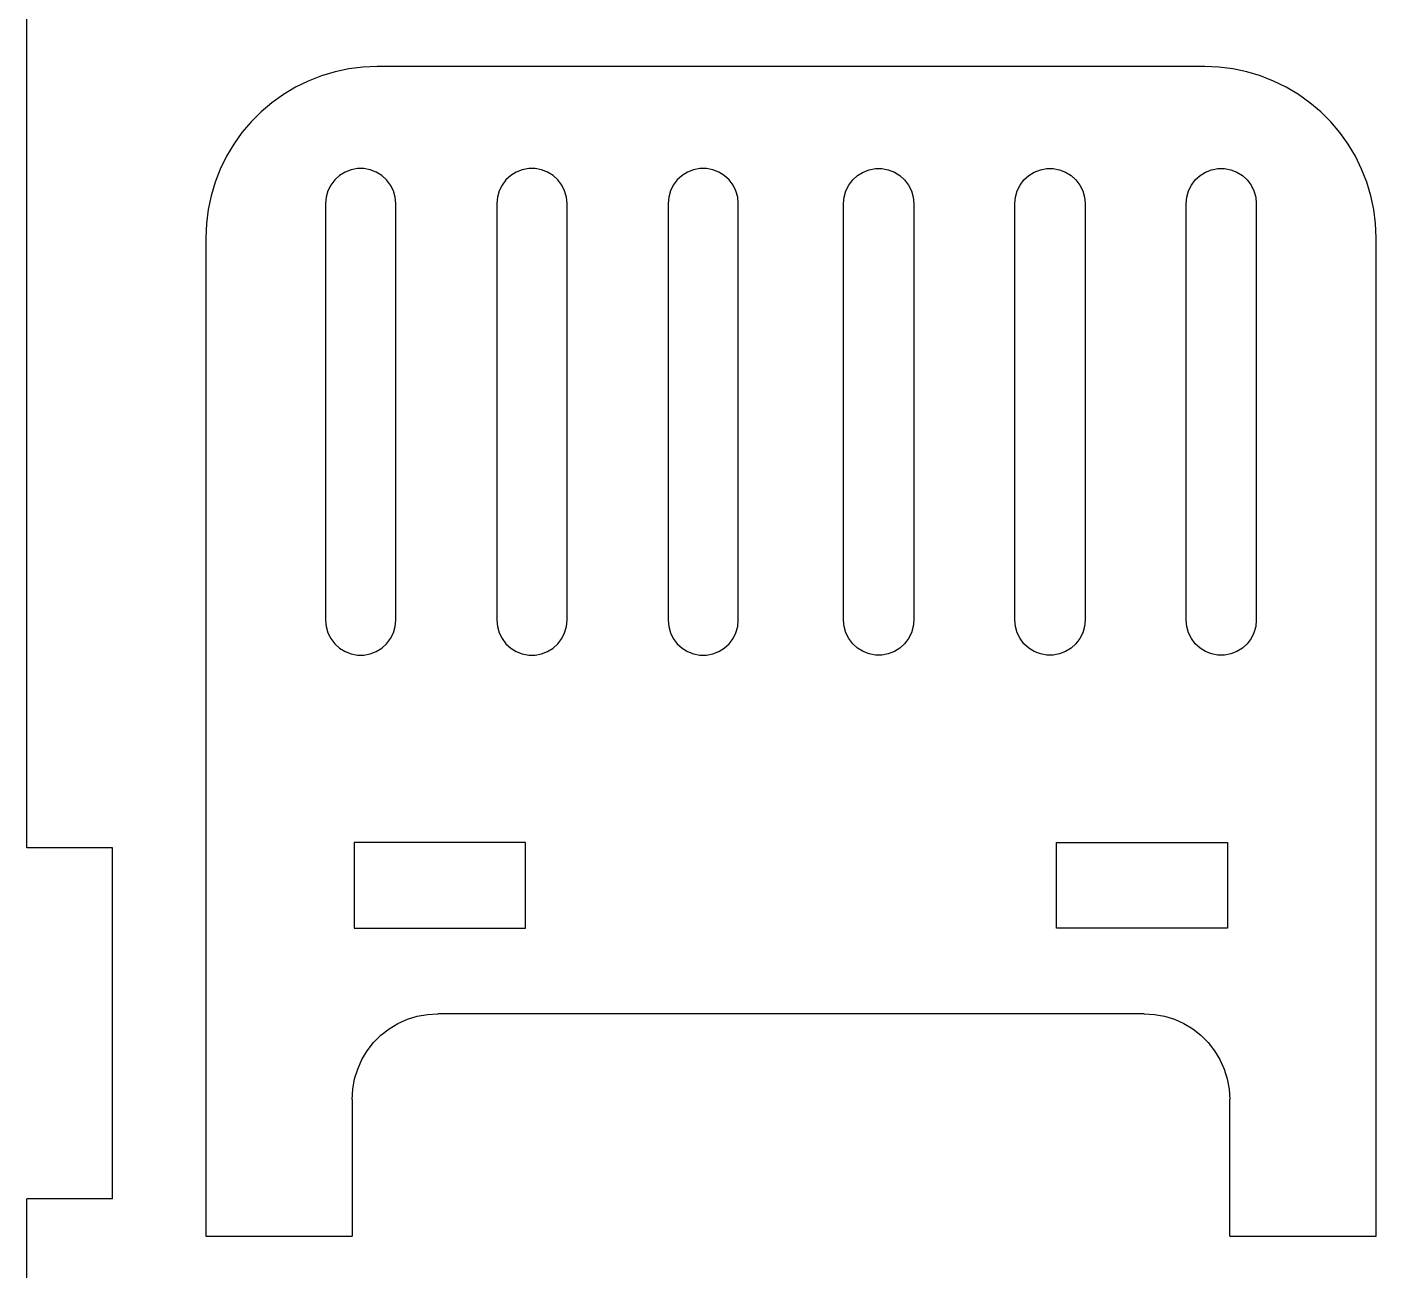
# Model space of a CAD drawing. Header units: millimetres. Extents: x -3928 to -434, y -548 to 1409.
# Drawn here: x -3723.4 to -3644.6, y 1122.9 to 1195.5 of the extents above; entities that cross this region are included whole.
import ezdxf

# ---------------------------------------------------------------- set-up
doc = ezdxf.new("R2010")
doc.units = ezdxf.units.MM
doc.header["$MEASUREMENT"] = 0
doc.layers.add('layer 1', color=7, linetype='Continuous')

msp = doc.modelspace()

# ---------------------------------------------------------------- linework, layer by layer
at = {"layer": 'layer 1', "color": 1, "lineweight": 25}
for points in [[(-3723.4238, 1147.5443), (-3723.4238, 1147.5443), (-3723.4238, 1209.0441), (-3723.4238, 1209.0441)], [(-3654.6452, 1193.1854), (-3654.6452, 1193.1854), (-3702.9786, 1193.1854), (-3702.9786, 1193.1854)], [(-3705.9867, 1185.1854), (-3705.9867, 1185.1854), (-3705.9867, 1160.8522), (-3705.9867, 1160.8522)], [(-3701.8867, 1160.8522), (-3701.8867, 1160.8522), (-3701.8867, 1185.1854), (-3701.8867, 1185.1854)], [(-3695.9868, 1185.1854), (-3695.9868, 1185.1854), (-3695.9868, 1160.8522), (-3695.9868, 1160.8522)], [(-3691.8869, 1160.8522), (-3691.8869, 1160.8522), (-3691.8869, 1185.1854), (-3691.8869, 1185.1854)], [(-3685.9867, 1185.1854), (-3685.9867, 1185.1854), (-3685.9867, 1160.8522), (-3685.9867, 1160.8522)], [(-3681.8867, 1160.8522), (-3681.8867, 1160.8522), (-3681.8867, 1185.1854), (-3681.8867, 1185.1854)], [(-3675.7367, 1160.8522), (-3675.7367, 1160.8522), (-3675.7367, 1185.1854), (-3675.7367, 1185.1854)], [(-3671.6367, 1185.1854), (-3671.6367, 1185.1854), (-3671.6367, 1160.8522), (-3671.6367, 1160.8522)], [(-3665.7369, 1160.8522), (-3665.7369, 1160.8522), (-3665.7369, 1185.1854), (-3665.7369, 1185.1854)], [(-3661.6369, 1185.1854), (-3661.6369, 1185.1854), (-3661.6369, 1160.8522), (-3661.6369, 1160.8522)], [(-3655.7367, 1160.8522), (-3655.7367, 1160.8522), (-3655.7367, 1185.1854), (-3655.7367, 1185.1854)], [(-3651.6367, 1185.1854), (-3651.6367, 1185.1854), (-3651.6367, 1160.8522), (-3651.6367, 1160.8522)], [(-3712.9784, 1183.1855), (-3712.9784, 1183.1855), (-3712.9784, 1124.8519), (-3712.9784, 1124.8519)], [(-3644.645, 1124.8519), (-3644.645, 1124.8519), (-3644.645, 1183.1855), (-3644.645, 1183.1855)], [(-3704.3117, 1147.852), (-3704.3117, 1147.852), (-3704.3117, 1142.8521), (-3704.3117, 1142.8521)], [(-3694.3119, 1147.852), (-3694.3119, 1147.852), (-3704.3117, 1147.852), (-3704.3117, 1147.852)], [(-3694.3119, 1142.8521), (-3694.3119, 1142.8521), (-3694.3119, 1147.852), (-3694.3119, 1147.852)], [(-3663.3119, 1147.852), (-3663.3119, 1147.852), (-3653.3117, 1147.852), (-3653.3117, 1147.852)], [(-3663.3119, 1142.8521), (-3663.3119, 1142.8521), (-3663.3119, 1147.852), (-3663.3119, 1147.852)], [(-3653.3117, 1147.852), (-3653.3117, 1147.852), (-3653.3117, 1142.8521), (-3653.3117, 1142.8521)], [(-3718.4238, 1147.5443), (-3718.4238, 1147.5443), (-3723.4238, 1147.5443), (-3723.4238, 1147.5443)], [(-3718.4238, 1127.0444), (-3718.4238, 1127.0444), (-3718.4238, 1147.5443), (-3718.4238, 1147.5443)], [(-3704.3117, 1142.8521), (-3704.3117, 1142.8521), (-3694.3119, 1142.8521), (-3694.3119, 1142.8521)], [(-3653.3117, 1142.8521), (-3653.3117, 1142.8521), (-3663.3119, 1142.8521), (-3663.3119, 1142.8521)], [(-3658.1867, 1137.8522), (-3658.1867, 1137.8522), (-3699.4367, 1137.8522), (-3699.4367, 1137.8522)], [(-3704.4366, 1132.8522), (-3704.4366, 1132.8522), (-3704.4366, 1124.8519), (-3704.4366, 1124.8519)], [(-3653.1868, 1124.8519), (-3653.1868, 1124.8519), (-3653.1868, 1132.8522), (-3653.1868, 1132.8522)], [(-3718.4238, 1127.0444), (-3718.4238, 1127.0444), (-3723.4238, 1127.0444), (-3723.4238, 1127.0444)], [(-3723.4238, 1065.5443), (-3723.4238, 1065.5443), (-3723.4238, 1127.0444), (-3723.4238, 1127.0444)], [(-3712.9784, 1124.8519), (-3712.9784, 1124.8519), (-3704.4366, 1124.8519), (-3704.4366, 1124.8519)], [(-3653.1868, 1124.8519), (-3653.1868, 1124.8519), (-3644.645, 1124.8519), (-3644.645, 1124.8519)]]:
    msp.add_open_spline(points, degree=3, dxfattribs=at)
for points, knots in [([(-3702.9786, 1193.1854), (-3702.9786, 1193.1854), (-3703.8041, 1193.1511), (-3703.8041, 1193.1511), (-3703.8041, 1193.1511), (-3703.8041, 1193.1511), (-3704.6243, 1193.0492), (-3704.6243, 1193.0492), (-3704.6243, 1193.0492), (-3704.6243, 1193.0492), (-3705.4332, 1192.8795), (-3705.4332, 1192.8795), (-3705.4332, 1192.8795), (-3705.4332, 1192.8795), (-3706.2255, 1192.6435), (-3706.2255, 1192.6435), (-3706.2255, 1192.6435), (-3706.2255, 1192.6435), (-3706.9953, 1192.3433), (-3706.9953, 1192.3433), (-3706.9953, 1192.3433), (-3706.9953, 1192.3433), (-3707.7379, 1191.9803), (-3707.7379, 1191.9803), (-3707.7379, 1191.9803), (-3707.7379, 1191.9803), (-3708.448, 1191.5569), (-3708.448, 1191.5569), (-3708.448, 1191.5569), (-3708.448, 1191.5569), (-3709.1204, 1191.0768), (-3709.1204, 1191.0768), (-3709.1204, 1191.0768), (-3709.1204, 1191.0768), (-3709.7512, 1190.5427), (-3709.7512, 1190.5427), (-3709.7512, 1190.5427), (-3709.7512, 1190.5427), (-3710.3357, 1189.9581), (-3710.3357, 1189.9581), (-3710.3357, 1189.9581), (-3710.3357, 1189.9581), (-3710.8698, 1189.3274), (-3710.8698, 1189.3274), (-3710.8698, 1189.3274), (-3710.8698, 1189.3274), (-3711.35, 1188.655), (-3711.35, 1188.655), (-3711.35, 1188.655), (-3711.35, 1188.655), (-3711.7729, 1187.9448), (-3711.7729, 1187.9448), (-3711.7729, 1187.9448), (-3711.7729, 1187.9448), (-3712.136, 1187.2022), (-3712.136, 1187.2022), (-3712.136, 1187.2022), (-3712.136, 1187.2022), (-3712.4365, 1186.4325), (-3712.4365, 1186.4325), (-3712.4365, 1186.4325), (-3712.4365, 1186.4325), (-3712.6725, 1185.6401), (-3712.6725, 1185.6401), (-3712.6725, 1185.6401), (-3712.6725, 1185.6401), (-3712.8419, 1184.8312), (-3712.8419, 1184.8312), (-3712.8419, 1184.8312), (-3712.8419, 1184.8312), (-3712.9442, 1184.0114), (-3712.9442, 1184.0114), (-3712.9442, 1184.0114), (-3712.9442, 1184.0114), (-3712.9784, 1183.1855), (-3712.9784, 1183.1855)], [0, 0, 0, 0, 0.05, 0.05, 0.05, 0.05, 0.1, 0.1, 0.1, 0.1, 0.15, 0.15, 0.15, 0.15, 0.2, 0.2, 0.2, 0.2, 0.25, 0.25, 0.25, 0.25, 0.3, 0.3, 0.3, 0.3, 0.35, 0.35, 0.35, 0.35, 0.4, 0.4, 0.4, 0.4, 0.45, 0.45, 0.45, 0.45, 0.5, 0.5, 0.5, 0.5, 0.55, 0.55, 0.55, 0.55, 0.6, 0.6, 0.6, 0.6, 0.65, 0.65, 0.65, 0.65, 0.7, 0.7, 0.7, 0.7, 0.75, 0.75, 0.75, 0.75, 0.8, 0.8, 0.8, 0.8, 0.85, 0.85, 0.85, 0.85, 0.9, 0.9, 0.9, 0.9, 1, 1, 1, 1]), ([(-3644.645, 1183.1855), (-3644.645, 1183.1855), (-3644.6792, 1184.0114), (-3644.6792, 1184.0114), (-3644.6792, 1184.0114), (-3644.6792, 1184.0114), (-3644.7815, 1184.8312), (-3644.7815, 1184.8312), (-3644.7815, 1184.8312), (-3644.7815, 1184.8312), (-3644.9512, 1185.6401), (-3644.9512, 1185.6401), (-3644.9512, 1185.6401), (-3644.9512, 1185.6401), (-3645.1868, 1186.4325), (-3645.1868, 1186.4325), (-3645.1868, 1186.4325), (-3645.1868, 1186.4325), (-3645.4874, 1187.2022), (-3645.4874, 1187.2022), (-3645.4874, 1187.2022), (-3645.4874, 1187.2022), (-3645.8504, 1187.9448), (-3645.8504, 1187.9448), (-3645.8504, 1187.9448), (-3645.8504, 1187.9448), (-3646.2734, 1188.655), (-3646.2734, 1188.655), (-3646.2734, 1188.655), (-3646.2734, 1188.655), (-3646.7535, 1189.3274), (-3646.7535, 1189.3274), (-3646.7535, 1189.3274), (-3646.7535, 1189.3274), (-3647.2876, 1189.9581), (-3647.2876, 1189.9581), (-3647.2876, 1189.9581), (-3647.2876, 1189.9581), (-3647.8722, 1190.5427), (-3647.8722, 1190.5427), (-3647.8722, 1190.5427), (-3647.8722, 1190.5427), (-3648.503, 1191.0768), (-3648.503, 1191.0768), (-3648.503, 1191.0768), (-3648.503, 1191.0768), (-3649.1757, 1191.5569), (-3649.1757, 1191.5569), (-3649.1757, 1191.5569), (-3649.1757, 1191.5569), (-3649.8855, 1191.9803), (-3649.8855, 1191.9803), (-3649.8855, 1191.9803), (-3649.8855, 1191.9803), (-3650.6281, 1192.3433), (-3650.6281, 1192.3433), (-3650.6281, 1192.3433), (-3650.6281, 1192.3433), (-3651.3982, 1192.6435), (-3651.3982, 1192.6435), (-3651.3982, 1192.6435), (-3651.3982, 1192.6435), (-3652.1902, 1192.8795), (-3652.1902, 1192.8795), (-3652.1902, 1192.8795), (-3652.1902, 1192.8795), (-3652.9991, 1193.0492), (-3652.9991, 1193.0492), (-3652.9991, 1193.0492), (-3652.9991, 1193.0492), (-3653.8193, 1193.1511), (-3653.8193, 1193.1511), (-3653.8193, 1193.1511), (-3653.8193, 1193.1511), (-3654.6452, 1193.1854), (-3654.6452, 1193.1854)], [0, 0, 0, 0, 0.05, 0.05, 0.05, 0.05, 0.1, 0.1, 0.1, 0.1, 0.15, 0.15, 0.15, 0.15, 0.2, 0.2, 0.2, 0.2, 0.25, 0.25, 0.25, 0.25, 0.3, 0.3, 0.3, 0.3, 0.35, 0.35, 0.35, 0.35, 0.4, 0.4, 0.4, 0.4, 0.45, 0.45, 0.45, 0.45, 0.5, 0.5, 0.5, 0.5, 0.55, 0.55, 0.55, 0.55, 0.6, 0.6, 0.6, 0.6, 0.65, 0.65, 0.65, 0.65, 0.7, 0.7, 0.7, 0.7, 0.75, 0.75, 0.75, 0.75, 0.8, 0.8, 0.8, 0.8, 0.85, 0.85, 0.85, 0.85, 0.9, 0.9, 0.9, 0.9, 1, 1, 1, 1]), ([(-3701.8867, 1185.1854), (-3701.8867, 1185.1854), (-3701.9216, 1185.5622), (-3701.9216, 1185.5622), (-3701.9216, 1185.5622), (-3701.9216, 1185.5622), (-3702.025, 1185.9259), (-3702.025, 1185.9259), (-3702.025, 1185.9259), (-3702.025, 1185.9259), (-3702.1936, 1186.2646), (-3702.1936, 1186.2646), (-3702.1936, 1186.2646), (-3702.1936, 1186.2646), (-3702.4219, 1186.5665), (-3702.4219, 1186.5665), (-3702.4219, 1186.5665), (-3702.4219, 1186.5665), (-3702.7013, 1186.8212), (-3702.7013, 1186.8212), (-3702.7013, 1186.8212), (-3702.7013, 1186.8212), (-3703.023, 1187.0206), (-3703.023, 1187.0206), (-3703.023, 1187.0206), (-3703.023, 1187.0206), (-3703.3758, 1187.1571), (-3703.3758, 1187.1571), (-3703.3758, 1187.1571), (-3703.3758, 1187.1571), (-3703.7476, 1187.2266), (-3703.7476, 1187.2266), (-3703.7476, 1187.2266), (-3703.7476, 1187.2266), (-3704.1258, 1187.2266), (-3704.1258, 1187.2266), (-3704.1258, 1187.2266), (-3704.1258, 1187.2266), (-3704.4976, 1187.1571), (-3704.4976, 1187.1571), (-3704.4976, 1187.1571), (-3704.4976, 1187.1571), (-3704.8504, 1187.0206), (-3704.8504, 1187.0206), (-3704.8504, 1187.0206), (-3704.8504, 1187.0206), (-3705.1721, 1186.8212), (-3705.1721, 1186.8212), (-3705.1721, 1186.8212), (-3705.1721, 1186.8212), (-3705.4515, 1186.5665), (-3705.4515, 1186.5665), (-3705.4515, 1186.5665), (-3705.4515, 1186.5665), (-3705.6798, 1186.2646), (-3705.6798, 1186.2646), (-3705.6798, 1186.2646), (-3705.6798, 1186.2646), (-3705.8484, 1185.9259), (-3705.8484, 1185.9259), (-3705.8484, 1185.9259), (-3705.8484, 1185.9259), (-3705.9518, 1185.5622), (-3705.9518, 1185.5622), (-3705.9518, 1185.5622), (-3705.9518, 1185.5622), (-3705.9867, 1185.1854), (-3705.9867, 1185.1854)], [0, 0, 0, 0, 0.0555556, 0.0555556, 0.0555556, 0.0555556, 0.1111111, 0.1111111, 0.1111111, 0.1111111, 0.1666667, 0.1666667, 0.1666667, 0.1666667, 0.2222222, 0.2222222, 0.2222222, 0.2222222, 0.2777778, 0.2777778, 0.2777778, 0.2777778, 0.3333333, 0.3333333, 0.3333333, 0.3333333, 0.3888889, 0.3888889, 0.3888889, 0.3888889, 0.4444444, 0.4444444, 0.4444444, 0.4444444, 0.5, 0.5, 0.5, 0.5, 0.5555556, 0.5555556, 0.5555556, 0.5555556, 0.6111111, 0.6111111, 0.6111111, 0.6111111, 0.6666667, 0.6666667, 0.6666667, 0.6666667, 0.7222222, 0.7222222, 0.7222222, 0.7222222, 0.7777778, 0.7777778, 0.7777778, 0.7777778, 0.8333333, 0.8333333, 0.8333333, 0.8333333, 0.8888889, 0.8888889, 0.8888889, 0.8888889, 1, 1, 1, 1]), ([(-3691.8869, 1185.1854), (-3691.8869, 1185.1854), (-3691.9214, 1185.5622), (-3691.9214, 1185.5622), (-3691.9214, 1185.5622), (-3691.9214, 1185.5622), (-3692.0252, 1185.9259), (-3692.0252, 1185.9259), (-3692.0252, 1185.9259), (-3692.0252, 1185.9259), (-3692.1938, 1186.2646), (-3692.1938, 1186.2646), (-3692.1938, 1186.2646), (-3692.1938, 1186.2646), (-3692.4217, 1186.5665), (-3692.4217, 1186.5665), (-3692.4217, 1186.5665), (-3692.4217, 1186.5665), (-3692.7014, 1186.8212), (-3692.7014, 1186.8212), (-3692.7014, 1186.8212), (-3692.7014, 1186.8212), (-3693.0228, 1187.0206), (-3693.0228, 1187.0206), (-3693.0228, 1187.0206), (-3693.0228, 1187.0206), (-3693.3756, 1187.1571), (-3693.3756, 1187.1571), (-3693.3756, 1187.1571), (-3693.3756, 1187.1571), (-3693.7474, 1187.2266), (-3693.7474, 1187.2266), (-3693.7474, 1187.2266), (-3693.7474, 1187.2266), (-3694.1259, 1187.2266), (-3694.1259, 1187.2266), (-3694.1259, 1187.2266), (-3694.1259, 1187.2266), (-3694.4978, 1187.1571), (-3694.4978, 1187.1571), (-3694.4978, 1187.1571), (-3694.4978, 1187.1571), (-3694.8506, 1187.0206), (-3694.8506, 1187.0206), (-3694.8506, 1187.0206), (-3694.8506, 1187.0206), (-3695.1719, 1186.8212), (-3695.1719, 1186.8212), (-3695.1719, 1186.8212), (-3695.1719, 1186.8212), (-3695.4517, 1186.5665), (-3695.4517, 1186.5665), (-3695.4517, 1186.5665), (-3695.4517, 1186.5665), (-3695.6796, 1186.2646), (-3695.6796, 1186.2646), (-3695.6796, 1186.2646), (-3695.6796, 1186.2646), (-3695.8482, 1185.9259), (-3695.8482, 1185.9259), (-3695.8482, 1185.9259), (-3695.8482, 1185.9259), (-3695.9519, 1185.5622), (-3695.9519, 1185.5622), (-3695.9519, 1185.5622), (-3695.9519, 1185.5622), (-3695.9868, 1185.1854), (-3695.9868, 1185.1854)], [0, 0, 0, 0, 0.0555556, 0.0555556, 0.0555556, 0.0555556, 0.1111111, 0.1111111, 0.1111111, 0.1111111, 0.1666667, 0.1666667, 0.1666667, 0.1666667, 0.2222222, 0.2222222, 0.2222222, 0.2222222, 0.2777778, 0.2777778, 0.2777778, 0.2777778, 0.3333333, 0.3333333, 0.3333333, 0.3333333, 0.3888889, 0.3888889, 0.3888889, 0.3888889, 0.4444444, 0.4444444, 0.4444444, 0.4444444, 0.5, 0.5, 0.5, 0.5, 0.5555556, 0.5555556, 0.5555556, 0.5555556, 0.6111111, 0.6111111, 0.6111111, 0.6111111, 0.6666667, 0.6666667, 0.6666667, 0.6666667, 0.7222222, 0.7222222, 0.7222222, 0.7222222, 0.7777778, 0.7777778, 0.7777778, 0.7777778, 0.8333333, 0.8333333, 0.8333333, 0.8333333, 0.8888889, 0.8888889, 0.8888889, 0.8888889, 1, 1, 1, 1]), ([(-3681.8867, 1185.1854), (-3681.8867, 1185.1854), (-3681.9216, 1185.5622), (-3681.9216, 1185.5622), (-3681.9216, 1185.5622), (-3681.9216, 1185.5622), (-3682.0253, 1185.9259), (-3682.0253, 1185.9259), (-3682.0253, 1185.9259), (-3682.0253, 1185.9259), (-3682.1936, 1186.2646), (-3682.1936, 1186.2646), (-3682.1936, 1186.2646), (-3682.1936, 1186.2646), (-3682.4218, 1186.5665), (-3682.4218, 1186.5665), (-3682.4218, 1186.5665), (-3682.4218, 1186.5665), (-3682.7012, 1186.8212), (-3682.7012, 1186.8212), (-3682.7012, 1186.8212), (-3682.7012, 1186.8212), (-3683.023, 1187.0206), (-3683.023, 1187.0206), (-3683.023, 1187.0206), (-3683.023, 1187.0206), (-3683.3757, 1187.1571), (-3683.3757, 1187.1571), (-3683.3757, 1187.1571), (-3683.3757, 1187.1571), (-3683.7476, 1187.2266), (-3683.7476, 1187.2266), (-3683.7476, 1187.2266), (-3683.7476, 1187.2266), (-3684.1258, 1187.2266), (-3684.1258, 1187.2266), (-3684.1258, 1187.2266), (-3684.1258, 1187.2266), (-3684.4976, 1187.1571), (-3684.4976, 1187.1571), (-3684.4976, 1187.1571), (-3684.4976, 1187.1571), (-3684.8504, 1187.0206), (-3684.8504, 1187.0206), (-3684.8504, 1187.0206), (-3684.8504, 1187.0206), (-3685.1721, 1186.8212), (-3685.1721, 1186.8212), (-3685.1721, 1186.8212), (-3685.1721, 1186.8212), (-3685.4518, 1186.5665), (-3685.4518, 1186.5665), (-3685.4518, 1186.5665), (-3685.4518, 1186.5665), (-3685.6797, 1186.2646), (-3685.6797, 1186.2646), (-3685.6797, 1186.2646), (-3685.6797, 1186.2646), (-3685.8484, 1185.9259), (-3685.8484, 1185.9259), (-3685.8484, 1185.9259), (-3685.8484, 1185.9259), (-3685.9517, 1185.5622), (-3685.9517, 1185.5622), (-3685.9517, 1185.5622), (-3685.9517, 1185.5622), (-3685.9867, 1185.1854), (-3685.9867, 1185.1854)], [0, 0, 0, 0, 0.0555556, 0.0555556, 0.0555556, 0.0555556, 0.1111111, 0.1111111, 0.1111111, 0.1111111, 0.1666667, 0.1666667, 0.1666667, 0.1666667, 0.2222222, 0.2222222, 0.2222222, 0.2222222, 0.2777778, 0.2777778, 0.2777778, 0.2777778, 0.3333333, 0.3333333, 0.3333333, 0.3333333, 0.3888889, 0.3888889, 0.3888889, 0.3888889, 0.4444444, 0.4444444, 0.4444444, 0.4444444, 0.5, 0.5, 0.5, 0.5, 0.5555556, 0.5555556, 0.5555556, 0.5555556, 0.6111111, 0.6111111, 0.6111111, 0.6111111, 0.6666667, 0.6666667, 0.6666667, 0.6666667, 0.7222222, 0.7222222, 0.7222222, 0.7222222, 0.7777778, 0.7777778, 0.7777778, 0.7777778, 0.8333333, 0.8333333, 0.8333333, 0.8333333, 0.8888889, 0.8888889, 0.8888889, 0.8888889, 1, 1, 1, 1]), ([(-3675.7367, 1185.1854), (-3675.7367, 1185.1854), (-3675.7018, 1185.5622), (-3675.7018, 1185.5622), (-3675.7018, 1185.5622), (-3675.7018, 1185.5622), (-3675.5984, 1185.9259), (-3675.5984, 1185.9259), (-3675.5984, 1185.9259), (-3675.5984, 1185.9259), (-3675.4298, 1186.2646), (-3675.4298, 1186.2646), (-3675.4298, 1186.2646), (-3675.4298, 1186.2646), (-3675.2015, 1186.5665), (-3675.2015, 1186.5665), (-3675.2015, 1186.5665), (-3675.2015, 1186.5665), (-3674.9221, 1186.8212), (-3674.9221, 1186.8212), (-3674.9221, 1186.8212), (-3674.9221, 1186.8212), (-3674.6004, 1187.0206), (-3674.6004, 1187.0206), (-3674.6004, 1187.0206), (-3674.6004, 1187.0206), (-3674.2476, 1187.1571), (-3674.2476, 1187.1571), (-3674.2476, 1187.1571), (-3674.2476, 1187.1571), (-3673.8758, 1187.2266), (-3673.8758, 1187.2266), (-3673.8758, 1187.2266), (-3673.8758, 1187.2266), (-3673.4976, 1187.2266), (-3673.4976, 1187.2266), (-3673.4976, 1187.2266), (-3673.4976, 1187.2266), (-3673.1258, 1187.1571), (-3673.1258, 1187.1571), (-3673.1258, 1187.1571), (-3673.1258, 1187.1571), (-3672.773, 1187.0206), (-3672.773, 1187.0206), (-3672.773, 1187.0206), (-3672.773, 1187.0206), (-3672.4513, 1186.8212), (-3672.4513, 1186.8212), (-3672.4513, 1186.8212), (-3672.4513, 1186.8212), (-3672.1719, 1186.5665), (-3672.1719, 1186.5665), (-3672.1719, 1186.5665), (-3672.1719, 1186.5665), (-3671.9436, 1186.2646), (-3671.9436, 1186.2646), (-3671.9436, 1186.2646), (-3671.9436, 1186.2646), (-3671.775, 1185.9259), (-3671.775, 1185.9259), (-3671.775, 1185.9259), (-3671.775, 1185.9259), (-3671.6716, 1185.5622), (-3671.6716, 1185.5622), (-3671.6716, 1185.5622), (-3671.6716, 1185.5622), (-3671.6367, 1185.1854), (-3671.6367, 1185.1854)], [0, 0, 0, 0, 0.0555556, 0.0555556, 0.0555556, 0.0555556, 0.1111111, 0.1111111, 0.1111111, 0.1111111, 0.1666667, 0.1666667, 0.1666667, 0.1666667, 0.2222222, 0.2222222, 0.2222222, 0.2222222, 0.2777778, 0.2777778, 0.2777778, 0.2777778, 0.3333333, 0.3333333, 0.3333333, 0.3333333, 0.3888889, 0.3888889, 0.3888889, 0.3888889, 0.4444444, 0.4444444, 0.4444444, 0.4444444, 0.5, 0.5, 0.5, 0.5, 0.5555556, 0.5555556, 0.5555556, 0.5555556, 0.6111111, 0.6111111, 0.6111111, 0.6111111, 0.6666667, 0.6666667, 0.6666667, 0.6666667, 0.7222222, 0.7222222, 0.7222222, 0.7222222, 0.7777778, 0.7777778, 0.7777778, 0.7777778, 0.8333333, 0.8333333, 0.8333333, 0.8333333, 0.8888889, 0.8888889, 0.8888889, 0.8888889, 1, 1, 1, 1]), ([(-3665.7369, 1185.1854), (-3665.7369, 1185.1854), (-3665.7019, 1185.5622), (-3665.7019, 1185.5622), (-3665.7019, 1185.5622), (-3665.7019, 1185.5622), (-3665.5982, 1185.9259), (-3665.5982, 1185.9259), (-3665.5982, 1185.9259), (-3665.5982, 1185.9259), (-3665.4296, 1186.2646), (-3665.4296, 1186.2646), (-3665.4296, 1186.2646), (-3665.4296, 1186.2646), (-3665.2017, 1186.5665), (-3665.2017, 1186.5665), (-3665.2017, 1186.5665), (-3665.2017, 1186.5665), (-3664.9219, 1186.8212), (-3664.9219, 1186.8212), (-3664.9219, 1186.8212), (-3664.9219, 1186.8212), (-3664.6006, 1187.0206), (-3664.6006, 1187.0206), (-3664.6006, 1187.0206), (-3664.6006, 1187.0206), (-3664.2478, 1187.1571), (-3664.2478, 1187.1571), (-3664.2478, 1187.1571), (-3664.2478, 1187.1571), (-3663.876, 1187.2266), (-3663.876, 1187.2266), (-3663.876, 1187.2266), (-3663.876, 1187.2266), (-3663.4974, 1187.2266), (-3663.4974, 1187.2266), (-3663.4974, 1187.2266), (-3663.4974, 1187.2266), (-3663.1256, 1187.1571), (-3663.1256, 1187.1571), (-3663.1256, 1187.1571), (-3663.1256, 1187.1571), (-3662.7728, 1187.0206), (-3662.7728, 1187.0206), (-3662.7728, 1187.0206), (-3662.7728, 1187.0206), (-3662.4514, 1186.8212), (-3662.4514, 1186.8212), (-3662.4514, 1186.8212), (-3662.4514, 1186.8212), (-3662.1717, 1186.5665), (-3662.1717, 1186.5665), (-3662.1717, 1186.5665), (-3662.1717, 1186.5665), (-3661.9438, 1186.2646), (-3661.9438, 1186.2646), (-3661.9438, 1186.2646), (-3661.9438, 1186.2646), (-3661.7752, 1185.9259), (-3661.7752, 1185.9259), (-3661.7752, 1185.9259), (-3661.7752, 1185.9259), (-3661.6714, 1185.5622), (-3661.6714, 1185.5622), (-3661.6714, 1185.5622), (-3661.6714, 1185.5622), (-3661.6369, 1185.1854), (-3661.6369, 1185.1854)], [0, 0, 0, 0, 0.0555556, 0.0555556, 0.0555556, 0.0555556, 0.1111111, 0.1111111, 0.1111111, 0.1111111, 0.1666667, 0.1666667, 0.1666667, 0.1666667, 0.2222222, 0.2222222, 0.2222222, 0.2222222, 0.2777778, 0.2777778, 0.2777778, 0.2777778, 0.3333333, 0.3333333, 0.3333333, 0.3333333, 0.3888889, 0.3888889, 0.3888889, 0.3888889, 0.4444444, 0.4444444, 0.4444444, 0.4444444, 0.5, 0.5, 0.5, 0.5, 0.5555556, 0.5555556, 0.5555556, 0.5555556, 0.6111111, 0.6111111, 0.6111111, 0.6111111, 0.6666667, 0.6666667, 0.6666667, 0.6666667, 0.7222222, 0.7222222, 0.7222222, 0.7222222, 0.7777778, 0.7777778, 0.7777778, 0.7777778, 0.8333333, 0.8333333, 0.8333333, 0.8333333, 0.8888889, 0.8888889, 0.8888889, 0.8888889, 1, 1, 1, 1]), ([(-3655.7367, 1185.1854), (-3655.7367, 1185.1854), (-3655.7017, 1185.5622), (-3655.7017, 1185.5622), (-3655.7017, 1185.5622), (-3655.7017, 1185.5622), (-3655.5984, 1185.9259), (-3655.5984, 1185.9259), (-3655.5984, 1185.9259), (-3655.5984, 1185.9259), (-3655.4298, 1186.2646), (-3655.4298, 1186.2646), (-3655.4298, 1186.2646), (-3655.4298, 1186.2646), (-3655.2015, 1186.5665), (-3655.2015, 1186.5665), (-3655.2015, 1186.5665), (-3655.2015, 1186.5665), (-3654.9221, 1186.8212), (-3654.9221, 1186.8212), (-3654.9221, 1186.8212), (-3654.9221, 1186.8212), (-3654.6004, 1187.0206), (-3654.6004, 1187.0206), (-3654.6004, 1187.0206), (-3654.6004, 1187.0206), (-3654.2476, 1187.1571), (-3654.2476, 1187.1571), (-3654.2476, 1187.1571), (-3654.2476, 1187.1571), (-3653.8758, 1187.2266), (-3653.8758, 1187.2266), (-3653.8758, 1187.2266), (-3653.8758, 1187.2266), (-3653.4976, 1187.2266), (-3653.4976, 1187.2266), (-3653.4976, 1187.2266), (-3653.4976, 1187.2266), (-3653.1258, 1187.1571), (-3653.1258, 1187.1571), (-3653.1258, 1187.1571), (-3653.1258, 1187.1571), (-3652.773, 1187.0206), (-3652.773, 1187.0206), (-3652.773, 1187.0206), (-3652.773, 1187.0206), (-3652.4512, 1186.8212), (-3652.4512, 1186.8212), (-3652.4512, 1186.8212), (-3652.4512, 1186.8212), (-3652.1718, 1186.5665), (-3652.1718, 1186.5665), (-3652.1718, 1186.5665), (-3652.1718, 1186.5665), (-3651.9436, 1186.2646), (-3651.9436, 1186.2646), (-3651.9436, 1186.2646), (-3651.9436, 1186.2646), (-3651.775, 1185.9259), (-3651.775, 1185.9259), (-3651.775, 1185.9259), (-3651.775, 1185.9259), (-3651.6716, 1185.5622), (-3651.6716, 1185.5622), (-3651.6716, 1185.5622), (-3651.6716, 1185.5622), (-3651.6367, 1185.1854), (-3651.6367, 1185.1854)], [0, 0, 0, 0, 0.0555556, 0.0555556, 0.0555556, 0.0555556, 0.1111111, 0.1111111, 0.1111111, 0.1111111, 0.1666667, 0.1666667, 0.1666667, 0.1666667, 0.2222222, 0.2222222, 0.2222222, 0.2222222, 0.2777778, 0.2777778, 0.2777778, 0.2777778, 0.3333333, 0.3333333, 0.3333333, 0.3333333, 0.3888889, 0.3888889, 0.3888889, 0.3888889, 0.4444444, 0.4444444, 0.4444444, 0.4444444, 0.5, 0.5, 0.5, 0.5, 0.5555556, 0.5555556, 0.5555556, 0.5555556, 0.6111111, 0.6111111, 0.6111111, 0.6111111, 0.6666667, 0.6666667, 0.6666667, 0.6666667, 0.7222222, 0.7222222, 0.7222222, 0.7222222, 0.7777778, 0.7777778, 0.7777778, 0.7777778, 0.8333333, 0.8333333, 0.8333333, 0.8333333, 0.8888889, 0.8888889, 0.8888889, 0.8888889, 1, 1, 1, 1]), ([(-3705.9867, 1160.8522), (-3705.9867, 1160.8522), (-3705.9518, 1160.4754), (-3705.9518, 1160.4754), (-3705.9518, 1160.4754), (-3705.9518, 1160.4754), (-3705.8484, 1160.1114), (-3705.8484, 1160.1114), (-3705.8484, 1160.1114), (-3705.8484, 1160.1114), (-3705.6798, 1159.7727), (-3705.6798, 1159.7727), (-3705.6798, 1159.7727), (-3705.6798, 1159.7727), (-3705.4515, 1159.4711), (-3705.4515, 1159.4711), (-3705.4515, 1159.4711), (-3705.4515, 1159.4711), (-3705.1721, 1159.216), (-3705.1721, 1159.216), (-3705.1721, 1159.216), (-3705.1721, 1159.216), (-3704.8504, 1159.0171), (-3704.8504, 1159.0171), (-3704.8504, 1159.0171), (-3704.8504, 1159.0171), (-3704.4976, 1158.8802), (-3704.4976, 1158.8802), (-3704.4976, 1158.8802), (-3704.4976, 1158.8802), (-3704.1258, 1158.8107), (-3704.1258, 1158.8107), (-3704.1258, 1158.8107), (-3704.1258, 1158.8107), (-3703.7476, 1158.8107), (-3703.7476, 1158.8107), (-3703.7476, 1158.8107), (-3703.7476, 1158.8107), (-3703.3758, 1158.8802), (-3703.3758, 1158.8802), (-3703.3758, 1158.8802), (-3703.3758, 1158.8802), (-3703.023, 1159.0171), (-3703.023, 1159.0171), (-3703.023, 1159.0171), (-3703.023, 1159.0171), (-3702.7013, 1159.216), (-3702.7013, 1159.216), (-3702.7013, 1159.216), (-3702.7013, 1159.216), (-3702.4219, 1159.4711), (-3702.4219, 1159.4711), (-3702.4219, 1159.4711), (-3702.4219, 1159.4711), (-3702.1936, 1159.7727), (-3702.1936, 1159.7727), (-3702.1936, 1159.7727), (-3702.1936, 1159.7727), (-3702.025, 1160.1114), (-3702.025, 1160.1114), (-3702.025, 1160.1114), (-3702.025, 1160.1114), (-3701.9216, 1160.4754), (-3701.9216, 1160.4754), (-3701.9216, 1160.4754), (-3701.9216, 1160.4754), (-3701.8867, 1160.8522), (-3701.8867, 1160.8522)], [0, 0, 0, 0, 0.0555556, 0.0555556, 0.0555556, 0.0555556, 0.1111111, 0.1111111, 0.1111111, 0.1111111, 0.1666667, 0.1666667, 0.1666667, 0.1666667, 0.2222222, 0.2222222, 0.2222222, 0.2222222, 0.2777778, 0.2777778, 0.2777778, 0.2777778, 0.3333333, 0.3333333, 0.3333333, 0.3333333, 0.3888889, 0.3888889, 0.3888889, 0.3888889, 0.4444444, 0.4444444, 0.4444444, 0.4444444, 0.5, 0.5, 0.5, 0.5, 0.5555556, 0.5555556, 0.5555556, 0.5555556, 0.6111111, 0.6111111, 0.6111111, 0.6111111, 0.6666667, 0.6666667, 0.6666667, 0.6666667, 0.7222222, 0.7222222, 0.7222222, 0.7222222, 0.7777778, 0.7777778, 0.7777778, 0.7777778, 0.8333333, 0.8333333, 0.8333333, 0.8333333, 0.8888889, 0.8888889, 0.8888889, 0.8888889, 1, 1, 1, 1]), ([(-3695.9868, 1160.8522), (-3695.9868, 1160.8522), (-3695.9519, 1160.4754), (-3695.9519, 1160.4754), (-3695.9519, 1160.4754), (-3695.9519, 1160.4754), (-3695.8482, 1160.1114), (-3695.8482, 1160.1114), (-3695.8482, 1160.1114), (-3695.8482, 1160.1114), (-3695.6796, 1159.7727), (-3695.6796, 1159.7727), (-3695.6796, 1159.7727), (-3695.6796, 1159.7727), (-3695.4517, 1159.4711), (-3695.4517, 1159.4711), (-3695.4517, 1159.4711), (-3695.4517, 1159.4711), (-3695.1719, 1159.216), (-3695.1719, 1159.216), (-3695.1719, 1159.216), (-3695.1719, 1159.216), (-3694.8506, 1159.0171), (-3694.8506, 1159.0171), (-3694.8506, 1159.0171), (-3694.8506, 1159.0171), (-3694.4978, 1158.8802), (-3694.4978, 1158.8802), (-3694.4978, 1158.8802), (-3694.4978, 1158.8802), (-3694.1259, 1158.8107), (-3694.1259, 1158.8107), (-3694.1259, 1158.8107), (-3694.1259, 1158.8107), (-3693.7474, 1158.8107), (-3693.7474, 1158.8107), (-3693.7474, 1158.8107), (-3693.7474, 1158.8107), (-3693.3756, 1158.8802), (-3693.3756, 1158.8802), (-3693.3756, 1158.8802), (-3693.3756, 1158.8802), (-3693.0228, 1159.0171), (-3693.0228, 1159.0171), (-3693.0228, 1159.0171), (-3693.0228, 1159.0171), (-3692.7014, 1159.216), (-3692.7014, 1159.216), (-3692.7014, 1159.216), (-3692.7014, 1159.216), (-3692.4217, 1159.4711), (-3692.4217, 1159.4711), (-3692.4217, 1159.4711), (-3692.4217, 1159.4711), (-3692.1938, 1159.7727), (-3692.1938, 1159.7727), (-3692.1938, 1159.7727), (-3692.1938, 1159.7727), (-3692.0252, 1160.1114), (-3692.0252, 1160.1114), (-3692.0252, 1160.1114), (-3692.0252, 1160.1114), (-3691.9214, 1160.4754), (-3691.9214, 1160.4754), (-3691.9214, 1160.4754), (-3691.9214, 1160.4754), (-3691.8869, 1160.8522), (-3691.8869, 1160.8522)], [0, 0, 0, 0, 0.0555556, 0.0555556, 0.0555556, 0.0555556, 0.1111111, 0.1111111, 0.1111111, 0.1111111, 0.1666667, 0.1666667, 0.1666667, 0.1666667, 0.2222222, 0.2222222, 0.2222222, 0.2222222, 0.2777778, 0.2777778, 0.2777778, 0.2777778, 0.3333333, 0.3333333, 0.3333333, 0.3333333, 0.3888889, 0.3888889, 0.3888889, 0.3888889, 0.4444444, 0.4444444, 0.4444444, 0.4444444, 0.5, 0.5, 0.5, 0.5, 0.5555556, 0.5555556, 0.5555556, 0.5555556, 0.6111111, 0.6111111, 0.6111111, 0.6111111, 0.6666667, 0.6666667, 0.6666667, 0.6666667, 0.7222222, 0.7222222, 0.7222222, 0.7222222, 0.7777778, 0.7777778, 0.7777778, 0.7777778, 0.8333333, 0.8333333, 0.8333333, 0.8333333, 0.8888889, 0.8888889, 0.8888889, 0.8888889, 1, 1, 1, 1]), ([(-3685.9867, 1160.8522), (-3685.9867, 1160.8522), (-3685.9517, 1160.4754), (-3685.9517, 1160.4754), (-3685.9517, 1160.4754), (-3685.9517, 1160.4754), (-3685.8484, 1160.1114), (-3685.8484, 1160.1114), (-3685.8484, 1160.1114), (-3685.8484, 1160.1114), (-3685.6797, 1159.7727), (-3685.6797, 1159.7727), (-3685.6797, 1159.7727), (-3685.6797, 1159.7727), (-3685.4518, 1159.4711), (-3685.4518, 1159.4711), (-3685.4518, 1159.4711), (-3685.4518, 1159.4711), (-3685.1721, 1159.216), (-3685.1721, 1159.216), (-3685.1721, 1159.216), (-3685.1721, 1159.216), (-3684.8504, 1159.0171), (-3684.8504, 1159.0171), (-3684.8504, 1159.0171), (-3684.8504, 1159.0171), (-3684.4976, 1158.8802), (-3684.4976, 1158.8802), (-3684.4976, 1158.8802), (-3684.4976, 1158.8802), (-3684.1258, 1158.8107), (-3684.1258, 1158.8107), (-3684.1258, 1158.8107), (-3684.1258, 1158.8107), (-3683.7476, 1158.8107), (-3683.7476, 1158.8107), (-3683.7476, 1158.8107), (-3683.7476, 1158.8107), (-3683.3757, 1158.8802), (-3683.3757, 1158.8802), (-3683.3757, 1158.8802), (-3683.3757, 1158.8802), (-3683.023, 1159.0171), (-3683.023, 1159.0171), (-3683.023, 1159.0171), (-3683.023, 1159.0171), (-3682.7012, 1159.216), (-3682.7012, 1159.216), (-3682.7012, 1159.216), (-3682.7012, 1159.216), (-3682.4218, 1159.4711), (-3682.4218, 1159.4711), (-3682.4218, 1159.4711), (-3682.4218, 1159.4711), (-3682.1936, 1159.7727), (-3682.1936, 1159.7727), (-3682.1936, 1159.7727), (-3682.1936, 1159.7727), (-3682.0253, 1160.1114), (-3682.0253, 1160.1114), (-3682.0253, 1160.1114), (-3682.0253, 1160.1114), (-3681.9216, 1160.4754), (-3681.9216, 1160.4754), (-3681.9216, 1160.4754), (-3681.9216, 1160.4754), (-3681.8867, 1160.8522), (-3681.8867, 1160.8522)], [0, 0, 0, 0, 0.0555556, 0.0555556, 0.0555556, 0.0555556, 0.1111111, 0.1111111, 0.1111111, 0.1111111, 0.1666667, 0.1666667, 0.1666667, 0.1666667, 0.2222222, 0.2222222, 0.2222222, 0.2222222, 0.2777778, 0.2777778, 0.2777778, 0.2777778, 0.3333333, 0.3333333, 0.3333333, 0.3333333, 0.3888889, 0.3888889, 0.3888889, 0.3888889, 0.4444444, 0.4444444, 0.4444444, 0.4444444, 0.5, 0.5, 0.5, 0.5, 0.5555556, 0.5555556, 0.5555556, 0.5555556, 0.6111111, 0.6111111, 0.6111111, 0.6111111, 0.6666667, 0.6666667, 0.6666667, 0.6666667, 0.7222222, 0.7222222, 0.7222222, 0.7222222, 0.7777778, 0.7777778, 0.7777778, 0.7777778, 0.8333333, 0.8333333, 0.8333333, 0.8333333, 0.8888889, 0.8888889, 0.8888889, 0.8888889, 1, 1, 1, 1]), ([(-3671.6367, 1160.8522), (-3671.6367, 1160.8522), (-3671.6716, 1160.4754), (-3671.6716, 1160.4754), (-3671.6716, 1160.4754), (-3671.6716, 1160.4754), (-3671.775, 1160.1114), (-3671.775, 1160.1114), (-3671.775, 1160.1114), (-3671.775, 1160.1114), (-3671.9436, 1159.7727), (-3671.9436, 1159.7727), (-3671.9436, 1159.7727), (-3671.9436, 1159.7727), (-3672.1719, 1159.4711), (-3672.1719, 1159.4711), (-3672.1719, 1159.4711), (-3672.1719, 1159.4711), (-3672.4513, 1159.216), (-3672.4513, 1159.216), (-3672.4513, 1159.216), (-3672.4513, 1159.216), (-3672.773, 1159.0171), (-3672.773, 1159.0171), (-3672.773, 1159.0171), (-3672.773, 1159.0171), (-3673.1258, 1158.8802), (-3673.1258, 1158.8802), (-3673.1258, 1158.8802), (-3673.1258, 1158.8802), (-3673.4976, 1158.8107), (-3673.4976, 1158.8107), (-3673.4976, 1158.8107), (-3673.4976, 1158.8107), (-3673.8758, 1158.8107), (-3673.8758, 1158.8107), (-3673.8758, 1158.8107), (-3673.8758, 1158.8107), (-3674.2476, 1158.8802), (-3674.2476, 1158.8802), (-3674.2476, 1158.8802), (-3674.2476, 1158.8802), (-3674.6004, 1159.0171), (-3674.6004, 1159.0171), (-3674.6004, 1159.0171), (-3674.6004, 1159.0171), (-3674.9221, 1159.216), (-3674.9221, 1159.216), (-3674.9221, 1159.216), (-3674.9221, 1159.216), (-3675.2015, 1159.4711), (-3675.2015, 1159.4711), (-3675.2015, 1159.4711), (-3675.2015, 1159.4711), (-3675.4298, 1159.7727), (-3675.4298, 1159.7727), (-3675.4298, 1159.7727), (-3675.4298, 1159.7727), (-3675.5984, 1160.1114), (-3675.5984, 1160.1114), (-3675.5984, 1160.1114), (-3675.5984, 1160.1114), (-3675.7018, 1160.4754), (-3675.7018, 1160.4754), (-3675.7018, 1160.4754), (-3675.7018, 1160.4754), (-3675.7367, 1160.8522), (-3675.7367, 1160.8522)], [0, 0, 0, 0, 0.0555556, 0.0555556, 0.0555556, 0.0555556, 0.1111111, 0.1111111, 0.1111111, 0.1111111, 0.1666667, 0.1666667, 0.1666667, 0.1666667, 0.2222222, 0.2222222, 0.2222222, 0.2222222, 0.2777778, 0.2777778, 0.2777778, 0.2777778, 0.3333333, 0.3333333, 0.3333333, 0.3333333, 0.3888889, 0.3888889, 0.3888889, 0.3888889, 0.4444444, 0.4444444, 0.4444444, 0.4444444, 0.5, 0.5, 0.5, 0.5, 0.5555556, 0.5555556, 0.5555556, 0.5555556, 0.6111111, 0.6111111, 0.6111111, 0.6111111, 0.6666667, 0.6666667, 0.6666667, 0.6666667, 0.7222222, 0.7222222, 0.7222222, 0.7222222, 0.7777778, 0.7777778, 0.7777778, 0.7777778, 0.8333333, 0.8333333, 0.8333333, 0.8333333, 0.8888889, 0.8888889, 0.8888889, 0.8888889, 1, 1, 1, 1]), ([(-3661.6369, 1160.8522), (-3661.6369, 1160.8522), (-3661.6714, 1160.4754), (-3661.6714, 1160.4754), (-3661.6714, 1160.4754), (-3661.6714, 1160.4754), (-3661.7752, 1160.1114), (-3661.7752, 1160.1114), (-3661.7752, 1160.1114), (-3661.7752, 1160.1114), (-3661.9438, 1159.7727), (-3661.9438, 1159.7727), (-3661.9438, 1159.7727), (-3661.9438, 1159.7727), (-3662.1717, 1159.4711), (-3662.1717, 1159.4711), (-3662.1717, 1159.4711), (-3662.1717, 1159.4711), (-3662.4514, 1159.216), (-3662.4514, 1159.216), (-3662.4514, 1159.216), (-3662.4514, 1159.216), (-3662.7728, 1159.0171), (-3662.7728, 1159.0171), (-3662.7728, 1159.0171), (-3662.7728, 1159.0171), (-3663.1256, 1158.8802), (-3663.1256, 1158.8802), (-3663.1256, 1158.8802), (-3663.1256, 1158.8802), (-3663.4974, 1158.8107), (-3663.4974, 1158.8107), (-3663.4974, 1158.8107), (-3663.4974, 1158.8107), (-3663.876, 1158.8107), (-3663.876, 1158.8107), (-3663.876, 1158.8107), (-3663.876, 1158.8107), (-3664.2478, 1158.8802), (-3664.2478, 1158.8802), (-3664.2478, 1158.8802), (-3664.2478, 1158.8802), (-3664.6006, 1159.0171), (-3664.6006, 1159.0171), (-3664.6006, 1159.0171), (-3664.6006, 1159.0171), (-3664.9219, 1159.216), (-3664.9219, 1159.216), (-3664.9219, 1159.216), (-3664.9219, 1159.216), (-3665.2017, 1159.4711), (-3665.2017, 1159.4711), (-3665.2017, 1159.4711), (-3665.2017, 1159.4711), (-3665.4296, 1159.7727), (-3665.4296, 1159.7727), (-3665.4296, 1159.7727), (-3665.4296, 1159.7727), (-3665.5982, 1160.1114), (-3665.5982, 1160.1114), (-3665.5982, 1160.1114), (-3665.5982, 1160.1114), (-3665.7019, 1160.4754), (-3665.7019, 1160.4754), (-3665.7019, 1160.4754), (-3665.7019, 1160.4754), (-3665.7369, 1160.8522), (-3665.7369, 1160.8522)], [0, 0, 0, 0, 0.0555556, 0.0555556, 0.0555556, 0.0555556, 0.1111111, 0.1111111, 0.1111111, 0.1111111, 0.1666667, 0.1666667, 0.1666667, 0.1666667, 0.2222222, 0.2222222, 0.2222222, 0.2222222, 0.2777778, 0.2777778, 0.2777778, 0.2777778, 0.3333333, 0.3333333, 0.3333333, 0.3333333, 0.3888889, 0.3888889, 0.3888889, 0.3888889, 0.4444444, 0.4444444, 0.4444444, 0.4444444, 0.5, 0.5, 0.5, 0.5, 0.5555556, 0.5555556, 0.5555556, 0.5555556, 0.6111111, 0.6111111, 0.6111111, 0.6111111, 0.6666667, 0.6666667, 0.6666667, 0.6666667, 0.7222222, 0.7222222, 0.7222222, 0.7222222, 0.7777778, 0.7777778, 0.7777778, 0.7777778, 0.8333333, 0.8333333, 0.8333333, 0.8333333, 0.8888889, 0.8888889, 0.8888889, 0.8888889, 1, 1, 1, 1]), ([(-3651.6367, 1160.8522), (-3651.6367, 1160.8522), (-3651.6716, 1160.4754), (-3651.6716, 1160.4754), (-3651.6716, 1160.4754), (-3651.6716, 1160.4754), (-3651.775, 1160.1114), (-3651.775, 1160.1114), (-3651.775, 1160.1114), (-3651.775, 1160.1114), (-3651.9436, 1159.7727), (-3651.9436, 1159.7727), (-3651.9436, 1159.7727), (-3651.9436, 1159.7727), (-3652.1718, 1159.4711), (-3652.1718, 1159.4711), (-3652.1718, 1159.4711), (-3652.1718, 1159.4711), (-3652.4512, 1159.216), (-3652.4512, 1159.216), (-3652.4512, 1159.216), (-3652.4512, 1159.216), (-3652.773, 1159.0171), (-3652.773, 1159.0171), (-3652.773, 1159.0171), (-3652.773, 1159.0171), (-3653.1258, 1158.8802), (-3653.1258, 1158.8802), (-3653.1258, 1158.8802), (-3653.1258, 1158.8802), (-3653.4976, 1158.8107), (-3653.4976, 1158.8107), (-3653.4976, 1158.8107), (-3653.4976, 1158.8107), (-3653.8758, 1158.8107), (-3653.8758, 1158.8107), (-3653.8758, 1158.8107), (-3653.8758, 1158.8107), (-3654.2476, 1158.8802), (-3654.2476, 1158.8802), (-3654.2476, 1158.8802), (-3654.2476, 1158.8802), (-3654.6004, 1159.0171), (-3654.6004, 1159.0171), (-3654.6004, 1159.0171), (-3654.6004, 1159.0171), (-3654.9221, 1159.216), (-3654.9221, 1159.216), (-3654.9221, 1159.216), (-3654.9221, 1159.216), (-3655.2015, 1159.4711), (-3655.2015, 1159.4711), (-3655.2015, 1159.4711), (-3655.2015, 1159.4711), (-3655.4298, 1159.7727), (-3655.4298, 1159.7727), (-3655.4298, 1159.7727), (-3655.4298, 1159.7727), (-3655.5984, 1160.1114), (-3655.5984, 1160.1114), (-3655.5984, 1160.1114), (-3655.5984, 1160.1114), (-3655.7017, 1160.4754), (-3655.7017, 1160.4754), (-3655.7017, 1160.4754), (-3655.7017, 1160.4754), (-3655.7367, 1160.8522), (-3655.7367, 1160.8522)], [0, 0, 0, 0, 0.0555556, 0.0555556, 0.0555556, 0.0555556, 0.1111111, 0.1111111, 0.1111111, 0.1111111, 0.1666667, 0.1666667, 0.1666667, 0.1666667, 0.2222222, 0.2222222, 0.2222222, 0.2222222, 0.2777778, 0.2777778, 0.2777778, 0.2777778, 0.3333333, 0.3333333, 0.3333333, 0.3333333, 0.3888889, 0.3888889, 0.3888889, 0.3888889, 0.4444444, 0.4444444, 0.4444444, 0.4444444, 0.5, 0.5, 0.5, 0.5, 0.5555556, 0.5555556, 0.5555556, 0.5555556, 0.6111111, 0.6111111, 0.6111111, 0.6111111, 0.6666667, 0.6666667, 0.6666667, 0.6666667, 0.7222222, 0.7222222, 0.7222222, 0.7222222, 0.7777778, 0.7777778, 0.7777778, 0.7777778, 0.8333333, 0.8333333, 0.8333333, 0.8333333, 0.8888889, 0.8888889, 0.8888889, 0.8888889, 1, 1, 1, 1]), ([(-3704.4366, 1132.8522), (-3704.4366, 1132.8522), (-3704.4002, 1133.4548), (-3704.4002, 1133.4548), (-3704.4002, 1133.4548), (-3704.4002, 1133.4548), (-3704.2916, 1134.0485), (-3704.2916, 1134.0485), (-3704.2916, 1134.0485), (-3704.2916, 1134.0485), (-3704.1117, 1134.625), (-3704.1117, 1134.625), (-3704.1117, 1134.625), (-3704.1117, 1134.625), (-3703.864, 1135.1756), (-3703.864, 1135.1756), (-3703.864, 1135.1756), (-3703.864, 1135.1756), (-3703.5515, 1135.6925), (-3703.5515, 1135.6925), (-3703.5515, 1135.6925), (-3703.5515, 1135.6925), (-3703.1793, 1136.1676), (-3703.1793, 1136.1676), (-3703.1793, 1136.1676), (-3703.1793, 1136.1676), (-3702.7524, 1136.5945), (-3702.7524, 1136.5945), (-3702.7524, 1136.5945), (-3702.7524, 1136.5945), (-3702.2769, 1136.967), (-3702.2769, 1136.967), (-3702.2769, 1136.967), (-3702.2769, 1136.967), (-3701.7604, 1137.2793), (-3701.7604, 1137.2793), (-3701.7604, 1137.2793), (-3701.7604, 1137.2793), (-3701.2097, 1137.5273), (-3701.2097, 1137.5273), (-3701.2097, 1137.5273), (-3701.2097, 1137.5273), (-3700.6333, 1137.7068), (-3700.6333, 1137.7068), (-3700.6333, 1137.7068), (-3700.6333, 1137.7068), (-3700.0396, 1137.8155), (-3700.0396, 1137.8155), (-3700.0396, 1137.8155), (-3700.0396, 1137.8155), (-3699.4367, 1137.8522), (-3699.4367, 1137.8522)], [0, 0, 0, 0, 0.0714286, 0.0714286, 0.0714286, 0.0714286, 0.1428571, 0.1428571, 0.1428571, 0.1428571, 0.2142857, 0.2142857, 0.2142857, 0.2142857, 0.2857143, 0.2857143, 0.2857143, 0.2857143, 0.3571429, 0.3571429, 0.3571429, 0.3571429, 0.4285714, 0.4285714, 0.4285714, 0.4285714, 0.5, 0.5, 0.5, 0.5, 0.5714286, 0.5714286, 0.5714286, 0.5714286, 0.6428571, 0.6428571, 0.6428571, 0.6428571, 0.7142857, 0.7142857, 0.7142857, 0.7142857, 0.7857143, 0.7857143, 0.7857143, 0.7857143, 0.8571429, 0.8571429, 0.8571429, 0.8571429, 1, 1, 1, 1]), ([(-3658.1867, 1137.8522), (-3658.1867, 1137.8522), (-3657.5842, 1137.8155), (-3657.5842, 1137.8155), (-3657.5842, 1137.8155), (-3657.5842, 1137.8155), (-3656.9901, 1137.7068), (-3656.9901, 1137.7068), (-3656.9901, 1137.7068), (-3656.9901, 1137.7068), (-3656.4136, 1137.5273), (-3656.4136, 1137.5273), (-3656.4136, 1137.5273), (-3656.4136, 1137.5273), (-3655.863, 1137.2793), (-3655.863, 1137.2793), (-3655.863, 1137.2793), (-3655.863, 1137.2793), (-3655.3465, 1136.967), (-3655.3465, 1136.967), (-3655.3465, 1136.967), (-3655.3465, 1136.967), (-3654.871, 1136.5945), (-3654.871, 1136.5945), (-3654.871, 1136.5945), (-3654.871, 1136.5945), (-3654.4441, 1136.1676), (-3654.4441, 1136.1676), (-3654.4441, 1136.1676), (-3654.4441, 1136.1676), (-3654.0719, 1135.6925), (-3654.0719, 1135.6925), (-3654.0719, 1135.6925), (-3654.0719, 1135.6925), (-3653.7593, 1135.1756), (-3653.7593, 1135.1756), (-3653.7593, 1135.1756), (-3653.7593, 1135.1756), (-3653.5117, 1134.625), (-3653.5117, 1134.625), (-3653.5117, 1134.625), (-3653.5117, 1134.625), (-3653.3321, 1134.0485), (-3653.3321, 1134.0485), (-3653.3321, 1134.0485), (-3653.3321, 1134.0485), (-3653.2231, 1133.4548), (-3653.2231, 1133.4548), (-3653.2231, 1133.4548), (-3653.2231, 1133.4548), (-3653.1868, 1132.8522), (-3653.1868, 1132.8522)], [0, 0, 0, 0, 0.0714286, 0.0714286, 0.0714286, 0.0714286, 0.1428571, 0.1428571, 0.1428571, 0.1428571, 0.2142857, 0.2142857, 0.2142857, 0.2142857, 0.2857143, 0.2857143, 0.2857143, 0.2857143, 0.3571429, 0.3571429, 0.3571429, 0.3571429, 0.4285714, 0.4285714, 0.4285714, 0.4285714, 0.5, 0.5, 0.5, 0.5, 0.5714286, 0.5714286, 0.5714286, 0.5714286, 0.6428571, 0.6428571, 0.6428571, 0.6428571, 0.7142857, 0.7142857, 0.7142857, 0.7142857, 0.7857143, 0.7857143, 0.7857143, 0.7857143, 0.8571429, 0.8571429, 0.8571429, 0.8571429, 1, 1, 1, 1])]:
    msp.add_open_spline(points, degree=3, knots=knots, dxfattribs=at)

doc.saveas('drawing.dxf')
